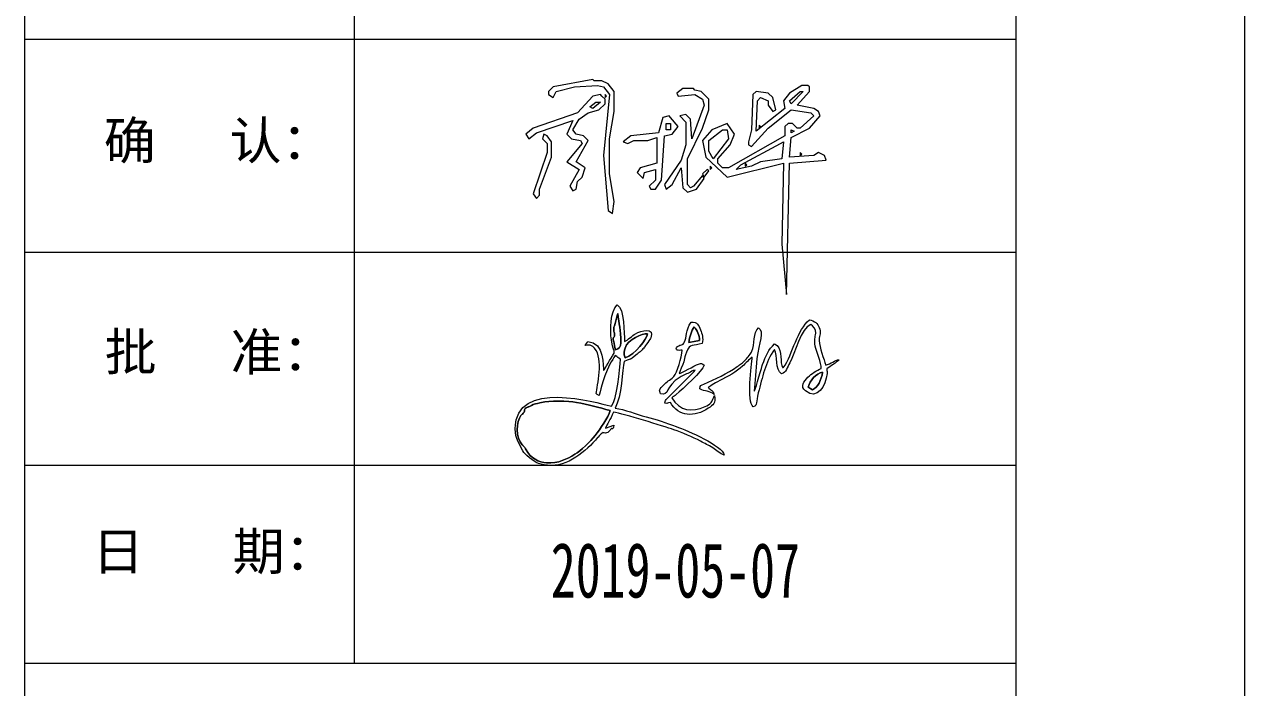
# Model space of a CAD drawing. Header units: millimetres. Extents: x 130143 to 328923, y 19139 to 134795.
# Drawn here: x 200195 to 206595, y 24246 to 27723 of the extents above; entities that cross this region are included whole.
import ezdxf
from ezdxf.enums import TextEntityAlignment as Align

# ---------------------------------------------------------------- set-up
doc = ezdxf.new("R2010")
doc.units = ezdxf.units.MM
doc.header["$LTSCALE"] = 10
doc.layers.add('邦威智能化', color=7, linetype='Continuous', lineweight=18)
doc.styles.get("Standard").update_dxf_attribs({"font": 'arial.ttf'})
doc.styles.add('标准', font='', dxfattribs={"width": 0.667})
doc.styles.get('标准').set_extended_font_data('仿宋_gb2312')

# ---------------------------------------------------------------- blocks, each defined once
blk = doc.blocks.new('图框')
for p, q in [((34698.4, 589.7), (34698.4, -29110.3)), ((36860.1, -16833.3), (36860.1, -23716)), ((34698.4, -19626.2), (41198.4, -19626.2)), ((34698.4, -21022.6), (41198.4, -21022.6)), ((34698.4, -22419), (41198.4, -22419)), ((34698.4, -23716), (41198.4, -23716))]:
    blk.add_line(p, q)
for points in [[(-2301.6, 1739.7), (42698.4, 1739.7), (42698.4, -30260.3), (-2301.6, -30260.3)], [(-801.6, 589.7), (41198.4, 589.7), (41198.4, -29110.3), (-801.6, -29110.3)]]:
    blk.add_lwpolyline(points, close=True)
for s, p, p2 in [('确     认：', (35218.5, -20414.1), (36724.8, -20414.1)), ('批     准：', (35224.7, -21798.6), (36730.9, -21798.6)), ('日      期：', (35143.3, -23105.8), (36744.9, -23105.8))]:
    blk.add_text(s, height=245.65).set_placement(p, p2, align=Align.ALIGNED)
blk = doc.blocks.new('zzh')
at = {"linetype": 'Continuous', "elevation": 9684500}
for points in [[(452.49, 1013.31), (451.49, 1014.31), (425.49, 1009.31), (422.49, 1006.31), (422.49, 1004.31), (425.49, 1002.31), (427.49, 1006.31), (439.49, 1009.31), (454.49, 1010.31), (458.49, 1009.31), (462.49, 1004.31), (458.49, 964.31), (461.49, 928.31), (464.49, 926.31), (465.49, 934.31), (462.49, 952.31), (462.49, 975.31), (465.49, 993.31), (465.49, 1006.31), (461.49, 1011.31), (457.49, 1013.31), (452.49, 1013.31)], [(518.49, 1007.31), (517.49, 1008.31), (510.49, 1008.31), (506.49, 1005.31), (507.49, 1003.31), (518.49, 1004.31), (523.49, 1001.31), (524.49, 997.31), (516.49, 975.31), (515.49, 988.31), (512.49, 991.31), (508.49, 990.31), (512.49, 986.31), (512.49, 971.31), (509.49, 961.31), (498.49, 945.31), (499.49, 942.31), (503.49, 945.31), (509.49, 956.31), (510.49, 943.31), (513.49, 940.31), (519.49, 942.31), (524.49, 949.31), (523.49, 951.31), (517.49, 944.31), (515.49, 943.31), (513.49, 945.31), (513.49, 962.31), (523.49, 982.31), (527.49, 994.31), (527.49, 1001.31), (522.49, 1006.31), (518.49, 1007.31)], [(593.49, 1009.31), (592.49, 1010.31), (588.49, 1010.31), (580.49, 1005.31), (576.49, 1000.31), (577.49, 995.31), (558.49, 980.31), (559.49, 1000.31), (561.49, 1002.31), (566.49, 1000.31), (566.49, 997.31), (569.49, 993.31), (571.49, 994.31), (569.49, 1002.31), (566.49, 1005.31), (558.49, 1006.31), (556.49, 1004.31), (555.49, 981.31), (553.49, 973.31), (553.49, 971.31), (555.49, 970.31), (566.49, 982.31), (581.49, 994.31), (594.49, 992.31), (596.49, 990.31), (587.49, 982.31), (585.49, 982.31), (582.49, 985.31), (579.49, 985.31), (577.49, 983.31), (577.49, 977.31), (540.49, 956.31), (536.49, 956.31), (533.49, 959.31), (533.49, 962.31), (541.49, 971.31), (544.49, 978.31), (539.49, 985.31), (529.49, 981.31), (523.49, 974.31), (525.49, 963.31), (539.49, 950.31), (576.49, 959.31), (575.49, 906.31), (578.49, 873.31), (580.49, 959.31), (604.49, 961.31), (603.49, 964.31), (599.49, 966.31), (596.49, 964.31), (580.49, 963.31), (581.49, 976.31), (593.49, 982.31), (600.49, 990.31), (599.49, 993.31), (596.49, 995.31), (585.49, 997.31), (593.49, 1006.31), (593.49, 1009.31)], [(457.49, 1003.31), (456.49, 1004.31), (451.49, 1003.31), (441.49, 992.31), (412.49, 982.31), (407.49, 978.31), (409.49, 975.31), (414.49, 979.31), (438.49, 987.31), (434.49, 978.31), (437.49, 975.31), (443.49, 974.31), (444.49, 972.31), (434.49, 960.31), (442.49, 955.31), (436.49, 944.31), (438.49, 941.31), (440.49, 942.31), (441.49, 947.31), (444.49, 950.31), (446.49, 956.31), (440.49, 960.31), (448.49, 974.31), (445.49, 977.31), (440.49, 978.31), (438.49, 981.31), (442.49, 988.31), (448.49, 992.31), (455.49, 994.31), (459.49, 998.31), (459.49, 1001.31), (457.49, 1003.31)], [(460.49, 1003.31), (459.49, 1004.31), (459.49, 1002.31), (460.49, 1003.31)], [(587.49, 1006.31), (589.49, 1006.31), (581.49, 998.31), (580.49, 1000.31), (587.49, 1006.31)], [(453.49, 999.31), (456.49, 999.31), (451.49, 995.31), (449.49, 996.31), (453.49, 999.31)], [(502.49, 989.31), (501.49, 990.31), (497.49, 989.31), (494.49, 979.31), (476.49, 977.31), (471.49, 973.31), (474.49, 972.31), (478.49, 974.31), (487.49, 974.31), (493.49, 976.31), (493.49, 959.31), (482.49, 956.31), (480.49, 953.31), (484.49, 949.31), (485.49, 953.31), (492.49, 955.31), (492.49, 948.31), (488.49, 944.31), (489.49, 942.31), (492.49, 942.31), (496.49, 948.31), (498.49, 977.31), (503.49, 978.31), (507.49, 983.31), (502.49, 989.31)], [(499.49, 985.31), (502.49, 985.31), (502.49, 981.31), (499.49, 981.31), (499.49, 985.31)], [(561.49, 983.31), (560.49, 984.31), (560.49, 982.31), (561.49, 983.31)], [(421.49, 977.31), (419.49, 978.31), (418.49, 975.31), (421.49, 972.31), (421.49, 966.31), (412.49, 939.31), (414.49, 936.31), (416.49, 938.31), (416.49, 942.31), (424.49, 963.31), (424.49, 973.31), (421.49, 977.31)], [(536.49, 981.31), (539.49, 981.31), (540.49, 975.31), (530.49, 962.31), (527.49, 967.31), (527.49, 974.31), (536.49, 981.31)], [(581.49, 981.31), (583.49, 980.31), (581.49, 979.31), (581.49, 981.31)], [(574.49, 972.31), (576.49, 973.31), (575.49, 962.31), (561.49, 960.31), (555.49, 957.31), (545.49, 955.31), (548.49, 958.31), (574.49, 972.31)], [(588.49, 965.31), (587.49, 966.31), (587.49, 964.31), (588.49, 965.31)], [(527.49, 954.31), (526.49, 955.31), (523.49, 952.31), (524.49, 950.31), (527.49, 954.31)], [(529.49, 956.31), (528.49, 957.31), (528.49, 955.31), (529.49, 956.31)], [(552.49, 958.31), (551.49, 959.31), (551.49, 957.31), (552.49, 958.31)]]:
    blk.add_lwpolyline(points, dxfattribs=at)

msp = doc.modelspace()

# ---------------------------------------------------------------- linework, layer by layer
at = {"layer": '邦威智能化'}
for points, knots in [([(203287.16881, 25621.27429, 0), (203287.16881, 25621.27429, 0), (203243.15348, 25606.98562, 0), (203243.15348, 25606.98562, 0), (203243.15348, 25606.98562, 0), (203248.70275, 25627.61655, 0), (203269.89548, 25648.46995, 0), (203284.02304, 25690.42071, 0), (203284.02304, 25690.42071, 0), (203338.79795, 25681.06039, 0), (203546.75221, 25617.75584, 0), (203601.52391, 25597.87069, 0), (203601.52391, 25597.87069, 0), (203645.46904, 25581.9157, 0), (203701.07374, 25560.14623, 0), (203740.76038, 25537.96506, 0), (203740.76038, 25537.96506, 0), (203763.36585, 25525.33923, 0), (203782.1514, 25517.43134, 0), (203805.32951, 25503.46848, 0), (203805.32951, 25503.46848, 0), (203825.11314, 25491.5619, 0), (203843.43227, 25470.48174, 0), (203866.05575, 25465.06603, 0), (203866.05575, 25465.06603, 0), (203853.84195, 25516.75032, 0), (203678.20008, 25591.80692, 0), (203612.91595, 25615.76198, 0), (203612.91595, 25615.76198, 0), (203561.35567, 25634.68174, 0), (203506.76885, 25652.63063, 0), (203455.52144, 25666.15161, 0), (203455.52144, 25666.15161, 0), (203401.74037, 25680.34855, 0), (203344.42764, 25704.24044, 0), (203292.8759, 25711.87905, 0), (203292.8759, 25711.87905, 0), (203328.89309, 25769.54601, 0), (203329.06532, 25915.85966, 0), (203340.94306, 25956.57855, 0), (203340.94306, 25956.57855, 0), (203395.4258, 25979.77849, 0), (203353.59705, 25951.65087, 0), (203409.20243, 25994.73969, 0), (203409.20243, 25994.73969, 0), (203417.48247, 26001.15568, 0), (203422.93323, 26004.06589, 0), (203430.16259, 26011.31984, 0), (203430.16259, 26011.31984, 0), (203436.97391, 26018.15821, 0), (203441.54902, 26024.79996, 0), (203448.1105, 26031.87458, 0), (203448.1105, 26031.87458, 0), (203448.1105, 26031.87458, 0), (203480.15301, 26079.12559, 0), (203480.15301, 26079.12559, 0), (203480.15301, 26079.12559, 0), (203504.2991, 26138.4723, 0), (203426.49835, 26115.85763, 0), (203400.69662, 26101.79882, 0), (203400.69662, 26101.79882, 0), (203381.1799, 26091.1604, 0), (203360.64761, 26067.93475, 0), (203342.71468, 26059.93758, 0), (203342.71468, 26059.93758, 0), (203341.17032, 26102.22121, 0), (203342.09131, 26234.43309, 0), (203304.77316, 26252.57597, 0), (203304.77316, 26252.57597, 0), (203266.43037, 26220.1225, 0), (203266.35506, 26116.51299, 0), (203273.74341, 26070.08096, 0), (203273.74341, 26070.08096, 0), (203284.85067, 26000.32593, 0), (203297.62975, 26012.09055, 0), (203279.03122, 25986.03562, 0), (203279.03122, 25986.03562, 0), (203279.03122, 25986.03562, 0), (203233.1711, 25908.75012, 0), (203233.1711, 25908.75012, 0), (203233.1711, 25908.75012, 0), (203228.19486, 25923.14134, 0), (203239.73407, 26057.20465, 0), (203149.84293, 26060.40962, 0), (203149.84293, 26060.40962, 0), (203149.84293, 26060.40962, 0), (203136.74033, 26040.30813, 0), (203136.74033, 26040.30813, 0), (203136.74033, 26040.30813, 0), (203150.96144, 26040.45763, 0), (203154.42647, 26044.30971, 0), (203163.31184, 26040.80938, 0), (203163.31184, 26040.80938, 0), (203234.9217, 26012.57915, 0), (203207.5305, 25867.49273, 0), (203197.34455, 25808.07661, 0), (203197.34455, 25808.07661, 0), (203194.19476, 25789.72019, 0), (203188.7817, 25784.05617, 0), (203209.66432, 25777.83097, 0), (203209.66432, 25777.83097, 0), (203216.27595, 25790.57955, 0), (203222.55479, 25854.48665, 0), (203266.44412, 25942.43182, 0), (203266.44412, 25942.43182, 0), (203275.3458, 25960.27305, 0), (203286.20531, 25971.59737, 0), (203293.29007, 25987.99523, 0), (203293.29007, 25987.99523, 0), (203307.12397, 25980.40093, 0), (203308.70705, 25974.5173, 0), (203320.91948, 25968.709, 0), (203320.91948, 25968.709, 0), (203318.58373, 25911.08002, 0), (203300.81624, 25758.74319, 0), (203275.11508, 25721.50427, 0), (203275.11508, 25721.50427, 0), (203261.78943, 25720.53969, 0), (202822.02258, 25865.33421, 0), (202774.8178, 25649.48878, 0), (202774.8178, 25649.48878, 0), (202759.21625, 25578.14903, 0), (202776.94412, 25552.00158, 0), (202803.07043, 25500.12357, 0), (202803.07043, 25500.12357, 0), (202813.01251, 25480.37433, 0), (202815.2233, 25476.03241, 0), (202830.7955, 25462.5823, 0), (202830.7955, 25462.5823, 0), (202868.68678, 25429.87261, 0), (202887.41106, 25417.71187, 0), (202939.42911, 25411.88646, 0), (202939.42911, 25411.88646, 0), (203043.53818, 25400.23315, 0), (203140.37446, 25486.35157, 0), (203201.57494, 25556.66983, 0), (203201.57494, 25556.66983, 0), (203201.57494, 25556.66983, 0), (203218.21487, 25574.73299, 0), (203218.21487, 25574.73299, 0), (203218.21487, 25574.73299, 0), (203218.88277, 25575.47013, 0), (203219.83267, 25576.66614, 0), (203220.46037, 25577.34577, 0), (203220.46037, 25577.34577, 0), (203220.46037, 25577.34577, 0), (203230.91847, 25583.08024, 0), (203230.91847, 25583.08024, 0), (203230.91847, 25583.08024, 0), (203231.37115, 25582.99613, 0), (203232.63951, 25582.24103, 0), (203233.15156, 25582.13342, 0), (203233.15156, 25582.13342, 0), (203233.74091, 25582.01158, 0), (203235.11503, 25581.29544, 0), (203235.77426, 25581.19402, 0), (203235.77426, 25581.19402, 0), (203246.99046, 25579.50253, 0), (203251.24518, 25580.92855, 0), (203261.43493, 25589.87631, 0), (203261.43493, 25589.87631, 0), (203266.64823, 25594.45254, 0), (203264.72308, 25593.45505, 0), (203268.50414, 25599.13703, 0), (203268.50414, 25599.13703, 0), (203278.84547, 25614.67154, 0), (203279.10554, 25587.65354, 0), (203287.16881, 25621.27429, 0)], [0, 0, 0, 0, 64976.1608303686, 64976.1608303686, 64976.1608303686, 64976.1887701178, 129952.3216607373, 129952.3216607373, 129952.3216607373, 129952.3496004864, 194928.4824911057, 194928.4824911057, 194928.4824911057, 194928.5104308548, 259904.6433214744, 259904.6433214744, 259904.6433214744, 259904.6712612235, 324880.804151843, 324880.804151843, 324880.804151843, 324880.8320915919, 389856.9649822114, 389856.9649822114, 389856.9649822114, 389856.9929219605, 454833.1258125799, 454833.1258125799, 454833.1258125799, 454833.153752329, 519809.2866429486, 519809.2866429486, 519809.2866429486, 519809.3145826979, 584785.4474733173, 584785.4474733173, 584785.4474733173, 584785.4754130661, 649761.6083036857, 649761.6083036857, 649761.6083036857, 649761.636243435, 714737.7691340544, 714737.7691340544, 714737.7691340544, 714737.7970738036, 779713.9299644229, 779713.9299644229, 779713.9299644229, 779713.9579041721, 844690.0907947911, 844690.0907947911, 844690.0907947911, 844690.1187345404, 909666.25162516, 909666.25162516, 909666.25162516, 909666.2795649092, 974642.4124555287, 974642.4124555287, 974642.4124555287, 974642.4403952779, 1039618.573285897, 1039618.573285897, 1039618.573285897, 1039618.601225646, 1104594.7341162651, 1104594.7341162651, 1104594.7341162651, 1104594.762056015, 1169570.8949466341, 1169570.8949466341, 1169570.8949466341, 1169570.922886383, 1234547.0557770031, 1234547.0557770031, 1234547.0557770031, 1234547.083716752, 1299523.216607372, 1299523.216607372, 1299523.216607372, 1299523.2445471201, 1364499.3774377401, 1364499.3774377401, 1364499.3774377401, 1364499.405377489, 1429475.5382681079, 1429475.5382681079, 1429475.5382681079, 1429475.5662078571, 1494451.6990984769, 1494451.6990984769, 1494451.6990984769, 1494451.7270382261, 1559427.8599288459, 1559427.8599288459, 1559427.8599288459, 1559427.8878685951, 1624404.0207592139, 1624404.0207592139, 1624404.0207592139, 1624404.0486989629, 1689380.1815895829, 1689380.1815895829, 1689380.1815895829, 1689380.2095293319, 1754356.342419951, 1754356.342419951, 1754356.342419951, 1754356.3703597011, 1819332.50325032, 1819332.50325032, 1819332.50325032, 1819332.5311900701, 1884308.664080688, 1884308.664080688, 1884308.664080688, 1884308.6920204379, 1949284.824911057, 1949284.824911057, 1949284.824911057, 1949284.8528508069, 2014260.9857414251, 2014260.9857414251, 2014260.9857414251, 2014261.013681175, 2079237.1465717941, 2079237.1465717941, 2079237.1465717941, 2079237.174511543, 2144213.3074021628, 2144213.3074021628, 2144213.3074021628, 2144213.3353419132, 2209189.468232532, 2209189.468232532, 2209189.468232532, 2209189.496172281, 2274165.6290628999, 2274165.6290628999, 2274165.6290628999, 2274165.6570026488, 2339141.7898932691, 2339141.7898932691, 2339141.7898932691, 2339141.817833018, 2404117.9507236369, 2404117.9507236369, 2404117.9507236369, 2404117.9786633868, 2469094.1115540061, 2469094.1115540061, 2469094.1115540061, 2469094.1394937551, 2534070.2723843739, 2534070.2723843739, 2534070.2723843739, 2534070.3003241238, 2599046.4332147422, 2599046.4332147422, 2599046.4332147422, 2599046.4611544921, 2664022.594045111, 2664022.594045111, 2664022.594045111, 2664022.6219848599, 2793974.915705849, 2793974.915705849, 2793974.915705849, 2793974.915705849]), ([(203307.42136, 26208.00605, 0), (203312.05455, 26150.77464, 0), (203324.64463, 26126.05454, 0), (203323.40085, 26053.60953, 0), (203323.40085, 26053.60953, 0), (203323.01657, 26031.1876, 0), (203312.43971, 26023.42102, 0), (203295.66447, 26016.20799, 0), (203295.66447, 26016.20799, 0), (203295.66447, 26016.20799, 0), (203285.98052, 26058.71433, 0), (203285.98052, 26058.71433, 0), (203285.98052, 26058.71433, 0), (203276.80546, 26095.30428, 0), (203294.33238, 26072.77395, 0), (203289.94752, 26104.25078, 0), (203289.94752, 26104.25078, 0), (203288.32678, 26115.88012, 0), (203284.35335, 26106.13453, 0), (203286.51436, 26131.76787, 0), (203286.51436, 26131.76787, 0), (203286.51436, 26131.76787, 0), (203307.42136, 26208.00605, 0), (203307.42136, 26208.00605, 0)], [0, 0, 0, 0, 63558.5221416247, 63558.5221416247, 63558.5221416247, 63558.5265907213, 127117.0442832495, 127117.0442832495, 127117.0442832495, 127117.0487323461, 190675.5664248745, 190675.5664248745, 190675.5664248745, 190675.5708739709, 254234.0885664991, 254234.0885664991, 254234.0885664991, 254234.0930155957, 317792.6107081241, 317792.6107081241, 317792.6107081241, 317792.6151572205, 444909.6549913734, 444909.6549913734, 444909.6549913734, 444909.6549913734]), ([(203645.80758, 26015.75469, 0), (203641.78624, 25977.94351, 0), (203619.60465, 25897.993, 0), (203601.49286, 25877.48464, 0), (203601.49286, 25877.48464, 0), (203592.18558, 25866.94569, 0), (203566.25521, 25851.12068, 0), (203554.73522, 25839.58239, 0), (203554.73522, 25839.58239, 0), (203519.53891, 25804.31137, 0), (203525.23765, 25807.47575, 0), (203531.31832, 25786.64556, 0), (203531.31832, 25786.64556, 0), (203580.95539, 25773.64159, 0), (203551.3684, 25824.3434, 0), (203633.896, 25874.58825, 0), (203633.896, 25874.58825, 0), (203633.896, 25874.58825, 0), (203674.67707, 25893.59176, 0), (203674.67707, 25893.59176, 0), (203674.67707, 25893.59176, 0), (203700.82693, 25904.74957, 0), (203692.56617, 25909.10455, 0), (203713.31344, 25910.78828, 0), (203713.31344, 25910.78828, 0), (203704.72905, 25896.25867, 0), (203597.67513, 25795.46533, 0), (203568.45399, 25763.26036, 0), (203568.45399, 25763.26036, 0), (203556.71074, 25750.32136, 0), (203554.51601, 25753.18527, 0), (203554.91409, 25736.73909, 0), (203554.91409, 25736.73909, 0), (203572.40165, 25734.28874, 0), (203562.84901, 25738.22383, 0), (203583.03231, 25741.72818, 0), (203583.03231, 25741.72818, 0), (203625.72945, 25665.30752, 0), (203710.61018, 25662.09024, 0), (203782.04647, 25710.89121, 0), (203782.04647, 25710.89121, 0), (203807.3504, 25728.17754, 0), (203823.26235, 25736.6472, 0), (203815.00693, 25778.52151, 0), (203815.00693, 25778.52151, 0), (203814.23266, 25777.43558, 0), (203813.70947, 25776.88519, 0), (203813.30253, 25774.89637, 0), (203813.30253, 25774.89637, 0), (203813.30253, 25774.89637, 0), (203797.27343, 25740.42538, 0), (203797.27343, 25740.42538, 0), (203797.27343, 25740.42538, 0), (203788.94821, 25731.47327, 0), (203777.76532, 25725.35169, 0), (203766.12729, 25720.15402, 0), (203766.12729, 25720.15402, 0), (203695.25641, 25688.50916, 0), (203632.77539, 25695.70571, 0), (203590.31936, 25765.42273, 0), (203590.31936, 25765.42273, 0), (203599.65445, 25774.28516, 0), (203605.2833, 25775.70499, 0), (203613.35865, 25782.61138, 0), (203613.35865, 25782.61138, 0), (203646.61121, 25811.0384, 0), (203753.85371, 25908.61041, 0), (203760.98435, 25936.06926, 0), (203760.98435, 25936.06926, 0), (203746.27293, 25944.58934, 0), (203749.04595, 25949.10994, 0), (203730.823, 25942.20427, 0), (203730.823, 25942.20427, 0), (203707.07014, 25933.19729, 0), (203643.3277, 25895.57659, 0), (203628.5673, 25892.50074, 0), (203628.5673, 25892.50074, 0), (203666.97992, 25978.97538, 0), (203649.95593, 25958.06442, 0), (203667.38155, 26004.64646, 0), (203667.38155, 26004.64646, 0), (203685.88076, 26054.09547, 0), (203702.9575, 26033.69991, 0), (203749.88994, 26051.06765, 0), (203749.88994, 26051.06765, 0), (203756.34898, 26080.03792, 0), (203750.43342, 26099.61581, 0), (203740.77522, 26121.7676, 0), (203740.77522, 26121.7676, 0), (203729.6038, 26147.38933, 0), (203727.45064, 26162.64445, 0), (203691.58804, 26162.24595, 0), (203691.58804, 26162.24595, 0), (203663.87387, 26119.92306, 0), (203667.60685, 26082.4278, 0), (203658.11391, 26058.96147, 0), (203658.11391, 26058.96147, 0), (203648.84422, 26036.03377, 0), (203636.28617, 26048.1122, 0), (203621.24551, 26034.55358, 0), (203621.24551, 26034.55358, 0), (203599.12269, 26014.60926, 0), (203627.73802, 26011.24353, 0), (203645.80758, 26015.75469, 0)], [0, 0, 0, 0, 66762.1716484726, 66762.1716484726, 66762.1716484726, 66762.189674259, 133524.3432969454, 133524.3432969454, 133524.3432969454, 133524.3613227318, 200286.514945418, 200286.514945418, 200286.514945418, 200286.5329712044, 267048.6865938908, 267048.6865938908, 267048.6865938908, 267048.704619677, 333810.8582423635, 333810.8582423635, 333810.8582423635, 333810.8762681498, 400573.029890836, 400573.029890836, 400573.029890836, 400573.0479166222, 467335.2015393088, 467335.2015393088, 467335.2015393088, 467335.219565095, 534097.3731877814, 534097.3731877814, 534097.3731877814, 534097.3912135677, 600859.5448362541, 600859.5448362541, 600859.5448362541, 600859.5628620404, 667621.7164847268, 667621.7164847268, 667621.7164847268, 667621.7345105131, 734383.8881331994, 734383.8881331994, 734383.8881331994, 734383.9061589855, 801146.0597816721, 801146.0597816721, 801146.0597816721, 801146.0778074585, 867908.2314301449, 867908.2314301449, 867908.2314301449, 867908.2494559316, 934670.4030786176, 934670.4030786176, 934670.4030786176, 934670.421104404, 1001432.57472709, 1001432.57472709, 1001432.57472709, 1001432.592752877, 1068194.7463755631, 1068194.7463755631, 1068194.7463755631, 1068194.764401349, 1134956.9180240349, 1134956.9180240349, 1134956.9180240349, 1134956.936049822, 1201719.089672508, 1201719.089672508, 1201719.089672508, 1201719.107698295, 1268481.261320981, 1268481.261320981, 1268481.261320981, 1268481.2793467671, 1335243.432969453, 1335243.432969453, 1335243.432969453, 1335243.4509952399, 1402005.6046179261, 1402005.6046179261, 1402005.6046179261, 1402005.6226437129, 1468767.7762663979, 1468767.7762663979, 1468767.7762663979, 1468767.794292185, 1535529.9479148721, 1535529.9479148721, 1535529.9479148721, 1535529.965940658, 1602292.1195633439, 1602292.1195633439, 1602292.1195633439, 1602292.1375891301, 1669054.2912118169, 1669054.2912118169, 1669054.2912118169, 1669054.3092376031, 1802578.634508762, 1802578.634508762, 1802578.634508762, 1802578.634508762]), ([(203679.28536, 26055.28476, 0), (203685.60219, 26085.20616, 0), (203692.54611, 26117.1708, 0), (203706.97583, 26137.24878, 0), (203706.97583, 26137.24878, 0), (203715.83333, 26129.84685, 0), (203722.4317, 26116.76851, 0), (203727.22494, 26106.40936, 0), (203727.22494, 26106.40936, 0), (203733.05214, 26093.79422, 0), (203735.19914, 26080.05546, 0), (203736.50695, 26066.62406, 0), (203736.50695, 26066.62406, 0), (203736.50695, 26066.62406, 0), (203679.28536, 26055.28476, 0), (203679.28536, 26055.28476, 0)], [0, 0, 0, 0, 62973.9806913152, 62973.9806913152, 62973.9806913152, 62973.9838400142, 125947.9613826303, 125947.9613826303, 125947.9613826303, 125947.9645313294, 188921.9420739455, 188921.9420739455, 188921.9420739455, 188921.9452226446, 314869.9034565759, 314869.9034565759, 314869.9034565759, 314869.9034565759]), ([(204174.48533, 25922.46776, 0), (204169.56218, 25928.20981, 0), (204173.57681, 25916.11725, 0), (204167.86223, 25934.91779, 0), (204167.86223, 25934.91779, 0), (204157.53874, 25968.8801, 0), (204172.34058, 26031.2992, 0), (204129.43563, 26047.69078, 0), (204129.43563, 26047.69078, 0), (204098.56399, 26020.10355, 0), (204082.48909, 25982.7359, 0), (204066.91629, 25939.7456, 0), (204066.91629, 25939.7456, 0), (204066.91629, 25939.7456, 0), (204028.62194, 25810.06962, 0), (204028.62194, 25810.06962, 0), (204028.62194, 25810.06962, 0), (204023.8959, 25800.24427, 0), (204024.90024, 25803.19782, 0), (204022.51621, 25799.79469, 0), (204022.51621, 25799.79469, 0), (204028.25752, 25851.76574, 0), (204029.48879, 25910.81338, 0), (204037.15286, 25972.12682, 0), (204037.15286, 25972.12682, 0), (204047.38172, 26053.98589, 0), (204079.156, 26115.70786, 0), (204044.93672, 26132.73447, 0), (204044.93672, 26132.73447, 0), (204017.58326, 26106.89175, 0), (204025.88114, 26045.01599, 0), (204011.23852, 26010.09231, 0), (204011.23852, 26010.09231, 0), (204006.57121, 25998.97014, 0), (203986.97828, 25974.81747, 0), (203977.97465, 25965.0843, 0), (203977.97465, 25965.0843, 0), (203961.51593, 25947.28274, 0), (203951.78756, 25942.03063, 0), (203933.81871, 25929.34957, 0), (203933.81871, 25929.34957, 0), (203882.12303, 25892.84685, 0), (203818.17041, 25862.91802, 0), (203758.59992, 25837.23519, 0), (203758.59992, 25837.23519, 0), (203742.56245, 25830.32332, 0), (203741.41161, 25833.55579, 0), (203737.61369, 25812.30766, 0), (203737.61369, 25812.30766, 0), (203764.23143, 25798.31756, 0), (203790.99592, 25802.4316, 0), (203812.4288, 25783.1578, 0), (203812.4288, 25783.1578, 0), (203805.60731, 25807.86795, 0), (203795.93769, 25802.33322, 0), (203781.79035, 25819.42826, 0), (203781.79035, 25819.42826, 0), (203791.16559, 25823.63216, 0), (203808.72137, 25839.33975, 0), (203842.50316, 25855.49243, 0), (203842.50316, 25855.49243, 0), (203880.44445, 25873.6339, 0), (203931.57792, 25904.06316, 0), (203962.02843, 25931.7141, 0), (203962.02843, 25931.7141, 0), (203977.78954, 25946.02656, 0), (203996.70961, 25967.67342, 0), (204012.43854, 25979.26238, 0), (204012.43854, 25979.26238, 0), (204010.65089, 25939.19148, 0), (203980.10091, 25744.58539, 0), (204018.20436, 25718.09511, 0), (204018.20436, 25718.09511, 0), (204042.567, 25729.44589, 0), (204031.02067, 25740.74139, 0), (204044.38642, 25791.14962, 0), (204044.38642, 25791.14962, 0), (204066.38499, 25874.118, 0), (204080.96249, 25950.18618, 0), (204128.6654, 26018.95607, 0), (204128.6654, 26018.95607, 0), (204149.47537, 25984.29051, 0), (204130.39896, 25914.94271, 0), (204166.21925, 25890.97684, 0), (204166.21925, 25890.97684, 0), (204189.08217, 25896.69076, 0), (204197.28268, 25926.0197, 0), (204209.72423, 25949.24853, 0), (204209.72423, 25949.24853, 0), (204235.67288, 25997.68944, 0), (204268.88513, 26132.2856, 0), (204319.0556, 26150.19503, 0), (204319.0556, 26150.19503, 0), (204331.87405, 26142.18392, 0), (204347.26502, 26124.97323, 0), (204345.44296, 26105.07755, 0), (204345.44296, 26105.07755, 0), (204342.96158, 26077.93033, 0), (204336.026, 26073.72579, 0), (204343.20542, 26036.97445, 0), (204343.20542, 26036.97445, 0), (204349.82212, 26003.06908, 0), (204374.17665, 25949.1398, 0), (204374.55667, 25919.90539, 0), (204374.55667, 25919.90539, 0), (204350.40923, 25907.90528, 0), (204323.95692, 25893.06232, 0), (204304.96885, 25873.28804, 0), (204304.96885, 25873.28804, 0), (204283.70622, 25851.14647, 0), (204261.97356, 25825.99199, 0), (204291.12298, 25801.97857, 0), (204291.12298, 25801.97857, 0), (204353.97767, 25750.17748, 0), (204397.61459, 25827.63678, 0), (204404.94413, 25893.08929, 0), (204404.94413, 25893.08929, 0), (204406.0611, 25903.09031, 0), (204403.6029, 25903.78606, 0), (204403.94997, 25917.05047, 0), (204403.94997, 25917.05047, 0), (204420.66838, 25929.9888, 0), (204455.48794, 25951.42399, 0), (204468.56574, 25965.42047, 0), (204468.56574, 25965.42047, 0), (204445.95767, 25966.05644, 0), (204424.20461, 25941.7325, 0), (204398.07646, 25936.8547, 0), (204398.07646, 25936.8547, 0), (204388.76715, 25968.38292, 0), (204364.79981, 26027.31765, 0), (204363.97835, 26066.4727, 0), (204363.97835, 26066.4727, 0), (204363.3077, 26098.5172, 0), (204376.84367, 26104.82243, 0), (204363.69213, 26134.88442, 0), (204363.69213, 26134.88442, 0), (204355.37092, 26153.907, 0), (204339.88222, 26169.17339, 0), (204312.59588, 26174.45929, 0), (204312.59588, 26174.45929, 0), (204281.37731, 26148.16145, 0), (204259.13489, 26104.72906, 0), (204238.73407, 26058.04377, 0), (204238.73407, 26058.04377, 0), (204217.83293, 26010.20267, 0), (204204.44492, 25959.79692, 0), (204174.48533, 25922.46776, 0)], [0, 0, 0, 0, 67268.5360996741, 67268.5360996741, 67268.5360996741, 67268.5616617178, 134537.0721993482, 134537.0721993482, 134537.0721993482, 134537.0977613918, 201805.6082990223, 201805.6082990223, 201805.6082990223, 201805.633861066, 269074.1443986965, 269074.1443986965, 269074.1443986965, 269074.16996074, 336342.6804983704, 336342.6804983704, 336342.6804983704, 336342.7060604141, 403611.2165980447, 403611.2165980447, 403611.2165980447, 403611.2421600882, 470879.7526977189, 470879.7526977189, 470879.7526977189, 470879.7782597623, 538148.2887973929, 538148.2887973929, 538148.2887973929, 538148.3143594365, 605416.8248970672, 605416.8248970672, 605416.8248970672, 605416.8504591107, 672685.360996741, 672685.360996741, 672685.360996741, 672685.3865587846, 739953.8970964152, 739953.8970964152, 739953.8970964152, 739953.9226584591, 807222.4331960892, 807222.4331960892, 807222.4331960892, 807222.458758133, 874490.9692957632, 874490.9692957632, 874490.9692957632, 874490.9948578068, 941759.5053954377, 941759.5053954377, 941759.5053954377, 941759.5309574812, 1009028.041495112, 1009028.041495112, 1009028.041495112, 1009028.067057155, 1076296.577594786, 1076296.577594786, 1076296.577594786, 1076296.603156829, 1143565.1136944599, 1143565.1136944599, 1143565.1136944599, 1143565.1392565039, 1210833.6497941341, 1210833.6497941341, 1210833.6497941341, 1210833.6753561769, 1278102.185893808, 1278102.185893808, 1278102.185893808, 1278102.211455852, 1345370.721993482, 1345370.721993482, 1345370.721993482, 1345370.747555526, 1412639.2580931559, 1412639.2580931559, 1412639.2580931559, 1412639.2836552011, 1479907.7941928301, 1479907.7941928301, 1479907.7941928301, 1479907.8197548741, 1547176.330292505, 1547176.330292505, 1547176.330292505, 1547176.355854549, 1614444.8663921789, 1614444.8663921789, 1614444.8663921789, 1614444.891954222, 1681713.4024918531, 1681713.4024918531, 1681713.4024918531, 1681713.4280538971, 1748981.9385915271, 1748981.9385915271, 1748981.9385915271, 1748981.9641535699, 1816250.474691201, 1816250.474691201, 1816250.474691201, 1816250.500253245, 1883519.0107908749, 1883519.0107908749, 1883519.0107908749, 1883519.036352918, 1950787.5468905489, 1950787.5468905489, 1950787.5468905489, 1950787.5724525941, 2018056.082990224, 2018056.082990224, 2018056.082990224, 2018056.1085522671, 2085324.619089897, 2085324.619089897, 2085324.619089897, 2085324.644651941, 2152593.15518957, 2152593.15518957, 2152593.15518957, 2152593.1807516152, 2219861.6912892452, 2219861.6912892452, 2219861.6912892452, 2219861.7168512889, 2287130.2273889189, 2287130.2273889189, 2287130.2273889189, 2287130.2529509631, 2354398.763488594, 2354398.763488594, 2354398.763488594, 2354398.7890506368, 2421667.2995882682, 2421667.2995882682, 2421667.2995882682, 2421667.3251503119, 2556204.3717876161, 2556204.3717876161, 2556204.3717876161, 2556204.3717876161]), ([(203345.50532, 25975.17243, 0), (203336.23239, 25997.19125, 0), (203342.46123, 26010.65288, 0), (203346.40936, 26026.15406, 0), (203346.40936, 26026.15406, 0), (203357.87466, 26071.17281, 0), (203439.01002, 26103.97029, 0), (203462.32924, 26100.70852, 0), (203462.32924, 26100.70852, 0), (203461.6753, 26075.04856, 0), (203399.24961, 25992.63965, 0), (203345.50532, 25975.17243, 0)], [0, 0, 0, 0, 61573.9865953523, 61573.9865953523, 61573.9865953523, 61573.9890583118, 123147.9731907046, 123147.9731907046, 123147.9731907046, 123147.9756536641, 246295.9463814093, 246295.9463814093, 246295.9463814093, 246295.9463814093]), ([(204306.476, 25821.8976, 0), (204313.41997, 25857.81764, 0), (204347.76841, 25891.23898, 0), (204381.50932, 25900.58413, 0), (204381.50932, 25900.58413, 0), (204375.41683, 25856.96295, 0), (204356.88808, 25821.44563, 0), (204328.80625, 25807.40354, 0), (204328.80625, 25807.40354, 0), (204328.80625, 25807.40354, 0), (204306.476, 25821.8976, 0), (204306.476, 25821.8976, 0)], [0, 0, 0, 0, 63689.2858951417, 63689.2858951417, 63689.2858951417, 63689.2884427131, 127378.5717902834, 127378.5717902834, 127378.5717902834, 127378.5743378548, 254757.1435805668, 254757.1435805668, 254757.1435805668, 254757.1435805668]), ([(203267.28569, 25699.5716, 0), (203258.54828, 25659.83348, 0), (203214.47375, 25602.7238, 0), (203188.52523, 25567.46753, 0), (203188.52523, 25567.46753, 0), (203165.90261, 25536.73803, 0), (203111.94215, 25487.30795, 0), (203082.14047, 25469.29874, 0), (203082.14047, 25469.29874, 0), (203040.88007, 25444.35905, 0), (202996.27282, 25421.3971, 0), (202933.8369, 25423.87823, 0), (202933.8369, 25423.87823, 0), (202894.317, 25425.45252, 0), (202847.46294, 25450.3684, 0), (202826.22573, 25493.25705, 0), (202826.22573, 25493.25705, 0), (202821.6143, 25502.56488, 0), (202821.7862, 25501.27239, 0), (202814.9596, 25510.01502, 0), (202814.9596, 25510.01502, 0), (202814.20514, 25510.98347, 0), (202812.18851, 25513.62475, 0), (202811.47363, 25514.4423, 0), (202811.47363, 25514.4423, 0), (202811.10382, 25514.86654, 0), (202810.19661, 25515.88013, 0), (202809.82309, 25516.27098, 0), (202809.82309, 25516.27098, 0), (202809.82309, 25516.27098, 0), (202806.41132, 25519.38845, 0), (202806.41132, 25519.38845, 0), (202806.41132, 25519.38845, 0), (202770.33945, 25553.76661, 0), (202774.88639, 25643.91994, 0), (202799.32837, 25672.97104, 0), (202799.32837, 25672.97104, 0), (202811.42351, 25687.3528, 0), (202802.48848, 25672.65932, 0), (202811.4946, 25684.39244, 0), (202811.4946, 25684.39244, 0), (202825.62128, 25702.80812, 0), (202809.14298, 25704.70683, 0), (202833.33988, 25716.34085, 0), (202833.33988, 25716.34085, 0), (202834.27432, 25716.78919, 0), (202835.67627, 25717.08416, 0), (202836.65028, 25717.48303, 0), (202836.65028, 25717.48303, 0), (202837.64161, 25717.88561, 0), (202839.0448, 25718.141, 0), (202840.05158, 25718.53059, 0), (202840.05158, 25718.53059, 0), (202840.05158, 25718.53059, 0), (202867.98437, 25732.14412, 0), (202867.98437, 25732.14412, 0), (202867.98437, 25732.14412, 0), (202876.94649, 25735.1656, 0), (202896.14835, 25737.64649, 0), (202907.79997, 25741.09033, 0), (202907.79997, 25741.09033, 0), (202943.09806, 25751.51893, 0), (203050.29745, 25749.0163, 0), (203090.26564, 25741.74082, 0), (203090.26564, 25741.74082, 0), (203153.04222, 25730.30811, 0), (203207.54062, 25714.14954, 0), (203267.28569, 25699.5716, 0)], [0, 0, 0, 0, 65117.341109513, 65117.341109513, 65117.341109513, 65117.3528306344, 130234.6822190259, 130234.6822190259, 130234.6822190259, 130234.6939401473, 195352.0233285388, 195352.0233285388, 195352.0233285388, 195352.0350496603, 260469.3644380518, 260469.3644380518, 260469.3644380518, 260469.3761591732, 325586.7055475648, 325586.7055475648, 325586.7055475648, 325586.7172686862, 390704.0466570779, 390704.0466570779, 390704.0466570779, 390704.0583781991, 455821.3877665907, 455821.3877665907, 455821.3877665907, 455821.399487712, 520938.7288761035, 520938.7288761035, 520938.7288761035, 520938.740597225, 586056.0699856166, 586056.0699856166, 586056.0699856166, 586056.0817067381, 651173.4110951296, 651173.4110951296, 651173.4110951296, 651173.4228162513, 716290.7522046426, 716290.7522046426, 716290.7522046426, 716290.763925764, 781408.0933141555, 781408.0933141555, 781408.0933141555, 781408.1050352772, 846525.4344236688, 846525.4344236688, 846525.4344236688, 846525.4461447903, 911642.7755331814, 911642.7755331814, 911642.7755331814, 911642.7872543028, 976760.1166426942, 976760.1166426942, 976760.1166426942, 976760.1283638156, 1041877.4577522069, 1041877.4577522069, 1041877.4577522069, 1041877.469473328, 1172112.139971233, 1172112.139971233, 1172112.139971233, 1172112.139971233])]:
    msp.add_open_spline(points, degree=3, knots=knots, dxfattribs=at)
at = {"layer": '邦威智能化', "color": 7}
for points, knots in [([(203295.66447, 26016.20799, 0), (203312.43971, 26023.42102, 0), (203323.01657, 26031.1876, 0), (203323.40085, 26053.60953, 0), (203323.40085, 26053.60953, 0), (203324.64463, 26126.05454, 0), (203312.05455, 26150.77464, 0), (203307.42136, 26208.00605, 0), (203307.42136, 26208.00605, 0), (203307.42136, 26208.00605, 0), (203286.51436, 26131.76787, 0), (203286.51436, 26131.76787, 0), (203286.51436, 26131.76787, 0), (203284.35335, 26106.13453, 0), (203288.32678, 26115.88012, 0), (203289.94752, 26104.25078, 0), (203289.94752, 26104.25078, 0), (203294.33238, 26072.77395, 0), (203276.80546, 26095.30428, 0), (203285.98052, 26058.71433, 0), (203285.98052, 26058.71433, 0), (203285.98052, 26058.71433, 0), (203295.66447, 26016.20799, 0), (203295.66447, 26016.20799, 0)], [0, 0, 0, 0, 63556.4714490501, 63556.4714490501, 63556.4714490501, 63556.4758980031, 127112.9428981002, 127112.9428981002, 127112.9428981002, 127112.9473470532, 190669.4143471504, 190669.4143471504, 190669.4143471504, 190669.4187961033, 254225.8857962004, 254225.8857962004, 254225.8857962004, 254225.8902451534, 317782.3572452506, 317782.3572452506, 317782.3572452506, 317782.3616942035, 444895.3001433507, 444895.3001433507, 444895.3001433507, 444895.3001433507]), ([(203679.28536, 26055.28476, 0), (203679.28536, 26055.28476, 0), (203736.50695, 26066.62406, 0), (203736.50695, 26066.62406, 0), (203736.50695, 26066.62406, 0), (203735.19914, 26080.05546, 0), (203733.05214, 26093.79422, 0), (203727.22494, 26106.40936, 0), (203727.22494, 26106.40936, 0), (203722.4317, 26116.76851, 0), (203715.83333, 26129.84685, 0), (203706.97583, 26137.24878, 0), (203706.97583, 26137.24878, 0), (203692.54611, 26117.1708, 0), (203685.60219, 26085.20616, 0), (203679.28536, 26055.28476, 0)], [0, 0, 0, 0, 63009.7117995781, 63009.7117995781, 63009.7117995781, 63009.7149500637, 126019.4235991562, 126019.4235991562, 126019.4235991562, 126019.4267496419, 189029.1353987343, 189029.1353987343, 189029.1353987343, 189029.13854922, 315048.5589978906, 315048.5589978906, 315048.5589978906, 315048.5589978906]), ([(203345.50532, 25975.17243, 0), (203399.24961, 25992.63965, 0), (203461.6753, 26075.04856, 0), (203462.32924, 26100.70852, 0), (203462.32924, 26100.70852, 0), (203439.01002, 26103.97029, 0), (203357.87466, 26071.17281, 0), (203346.40936, 26026.15406, 0), (203346.40936, 26026.15406, 0), (203342.46123, 26010.65288, 0), (203336.23239, 25997.19125, 0), (203345.50532, 25975.17243, 0)], [0, 0, 0, 0, 61459.0338083803, 61459.0338083803, 61459.0338083803, 61459.0362667417, 122918.0676167606, 122918.0676167606, 122918.0676167606, 122918.070075122, 245836.1352335213, 245836.1352335213, 245836.1352335213, 245836.1352335213]), ([(204306.476, 25821.8976, 0), (204306.476, 25821.8976, 0), (204328.80625, 25807.40354, 0), (204328.80625, 25807.40354, 0), (204328.80625, 25807.40354, 0), (204356.88808, 25821.44563, 0), (204375.41683, 25856.96295, 0), (204381.50932, 25900.58413, 0), (204381.50932, 25900.58413, 0), (204347.76841, 25891.23898, 0), (204313.41997, 25857.81764, 0), (204306.476, 25821.8976, 0)], [0, 0, 0, 0, 63778.8163042165, 63778.8163042165, 63778.8163042165, 63778.8188553691, 127557.6326084329, 127557.6326084329, 127557.6326084329, 127557.6351595855, 255115.2652168658, 255115.2652168658, 255115.2652168658, 255115.2652168658]), ([(203267.28569, 25699.5716, 0), (203207.54062, 25714.14954, 0), (203153.04222, 25730.30811, 0), (203090.26564, 25741.74082, 0), (203090.26564, 25741.74082, 0), (203050.29745, 25749.0163, 0), (202943.09806, 25751.51893, 0), (202907.79997, 25741.09033, 0), (202907.79997, 25741.09033, 0), (202896.14835, 25737.64649, 0), (202876.94649, 25735.1656, 0), (202867.98437, 25732.14412, 0), (202867.98437, 25732.14412, 0), (202867.98437, 25732.14412, 0), (202840.05158, 25718.53059, 0), (202840.05158, 25718.53059, 0), (202840.05158, 25718.53059, 0), (202839.0448, 25718.141, 0), (202837.64161, 25717.88561, 0), (202836.65028, 25717.48303, 0), (202836.65028, 25717.48303, 0), (202835.67627, 25717.08416, 0), (202834.27432, 25716.78919, 0), (202833.33988, 25716.34085, 0), (202833.33988, 25716.34085, 0), (202809.14298, 25704.70683, 0), (202825.62128, 25702.80812, 0), (202811.4946, 25684.39244, 0), (202811.4946, 25684.39244, 0), (202802.48848, 25672.65932, 0), (202811.42351, 25687.3528, 0), (202799.32837, 25672.97104, 0), (202799.32837, 25672.97104, 0), (202774.88639, 25643.91994, 0), (202770.33945, 25553.76661, 0), (202806.41132, 25519.38845, 0), (202806.41132, 25519.38845, 0), (202806.41132, 25519.38845, 0), (202809.82309, 25516.27098, 0), (202809.82309, 25516.27098, 0), (202809.82309, 25516.27098, 0), (202810.19661, 25515.88013, 0), (202811.10382, 25514.86654, 0), (202811.47363, 25514.4423, 0), (202811.47363, 25514.4423, 0), (202812.18851, 25513.62475, 0), (202814.20514, 25510.98347, 0), (202814.9596, 25510.01502, 0), (202814.9596, 25510.01502, 0), (202821.7862, 25501.27239, 0), (202821.6143, 25502.56488, 0), (202826.22573, 25493.25705, 0), (202826.22573, 25493.25705, 0), (202847.46294, 25450.3684, 0), (202894.317, 25425.45252, 0), (202933.8369, 25423.87823, 0), (202933.8369, 25423.87823, 0), (202996.27282, 25421.3971, 0), (203040.88007, 25444.35905, 0), (203082.14047, 25469.29874, 0), (203082.14047, 25469.29874, 0), (203111.94215, 25487.30795, 0), (203165.90261, 25536.73803, 0), (203188.52523, 25567.46753, 0), (203188.52523, 25567.46753, 0), (203214.47375, 25602.7238, 0), (203258.54828, 25659.83348, 0), (203267.28569, 25699.5716, 0)], [0, 0, 0, 0, 65125.2605841227, 65125.2605841227, 65125.2605841227, 65125.2723066696, 130250.5211682453, 130250.5211682453, 130250.5211682453, 130250.5328907922, 195375.7817523679, 195375.7817523679, 195375.7817523679, 195375.7934749149, 260501.0423364906, 260501.0423364906, 260501.0423364906, 260501.0540590375, 325626.3029206134, 325626.3029206134, 325626.3029206134, 325626.3146431602, 390751.563504736, 390751.563504736, 390751.563504736, 390751.5752272828, 455876.8240888586, 455876.8240888586, 455876.8240888586, 455876.8358114053, 521002.0846729815, 521002.0846729815, 521002.0846729815, 521002.0963955281, 586127.3452571039, 586127.3452571039, 586127.3452571039, 586127.3569796509, 651252.6058412269, 651252.6058412269, 651252.6058412269, 651252.6175637739, 716377.8664253495, 716377.8664253495, 716377.8664253495, 716377.8781478963, 781503.127009472, 781503.127009472, 781503.127009472, 781503.1387320191, 846628.3875935948, 846628.3875935948, 846628.3875935948, 846628.3993161416, 911753.6481777172, 911753.6481777172, 911753.6481777172, 911753.6599002642, 976878.9087618395, 976878.9087618395, 976878.9087618395, 976878.9204843869, 1042004.169345962, 1042004.169345962, 1042004.169345962, 1042004.181068509, 1172254.6905142081, 1172254.6905142081, 1172254.6905142081, 1172254.6905142081])]:
    msp.add_open_spline(points, degree=3, knots=knots, dxfattribs=at)

# ---------------------------------------------------------------- block references
at = {"layer": '邦威智能化', "xscale": 0.8000000000029104, "yscale": 0.7999999999992724, "zscale": 0.8}
msp.add_blockref('图框', (172436.23325, 43347.2057, 0), dxfattribs=at)
at = {"layer": '邦威智能化', "linetype": 'Continuous', "xscale": 8, "yscale": 8, "zscale": 8}
msp.add_blockref('zzh', (199564.36844, 19320.60457, 0), dxfattribs=at)

# ---------------------------------------------------------------- texts
at = {"layer": '邦威智能化', "color": 0, "linetype": 'Continuous', "lineweight": 25, "insert": (202955.97835, 25006.32649, 0), "char_height": 288, "width": 20715.6018739, "attachment_point": 1, "style": '标准'}
msp.add_mtext('{\\fSimSun|b0|i0|c134|p49;2019-05-07}', dxfattribs=at)

doc.saveas('drawing.dxf')
